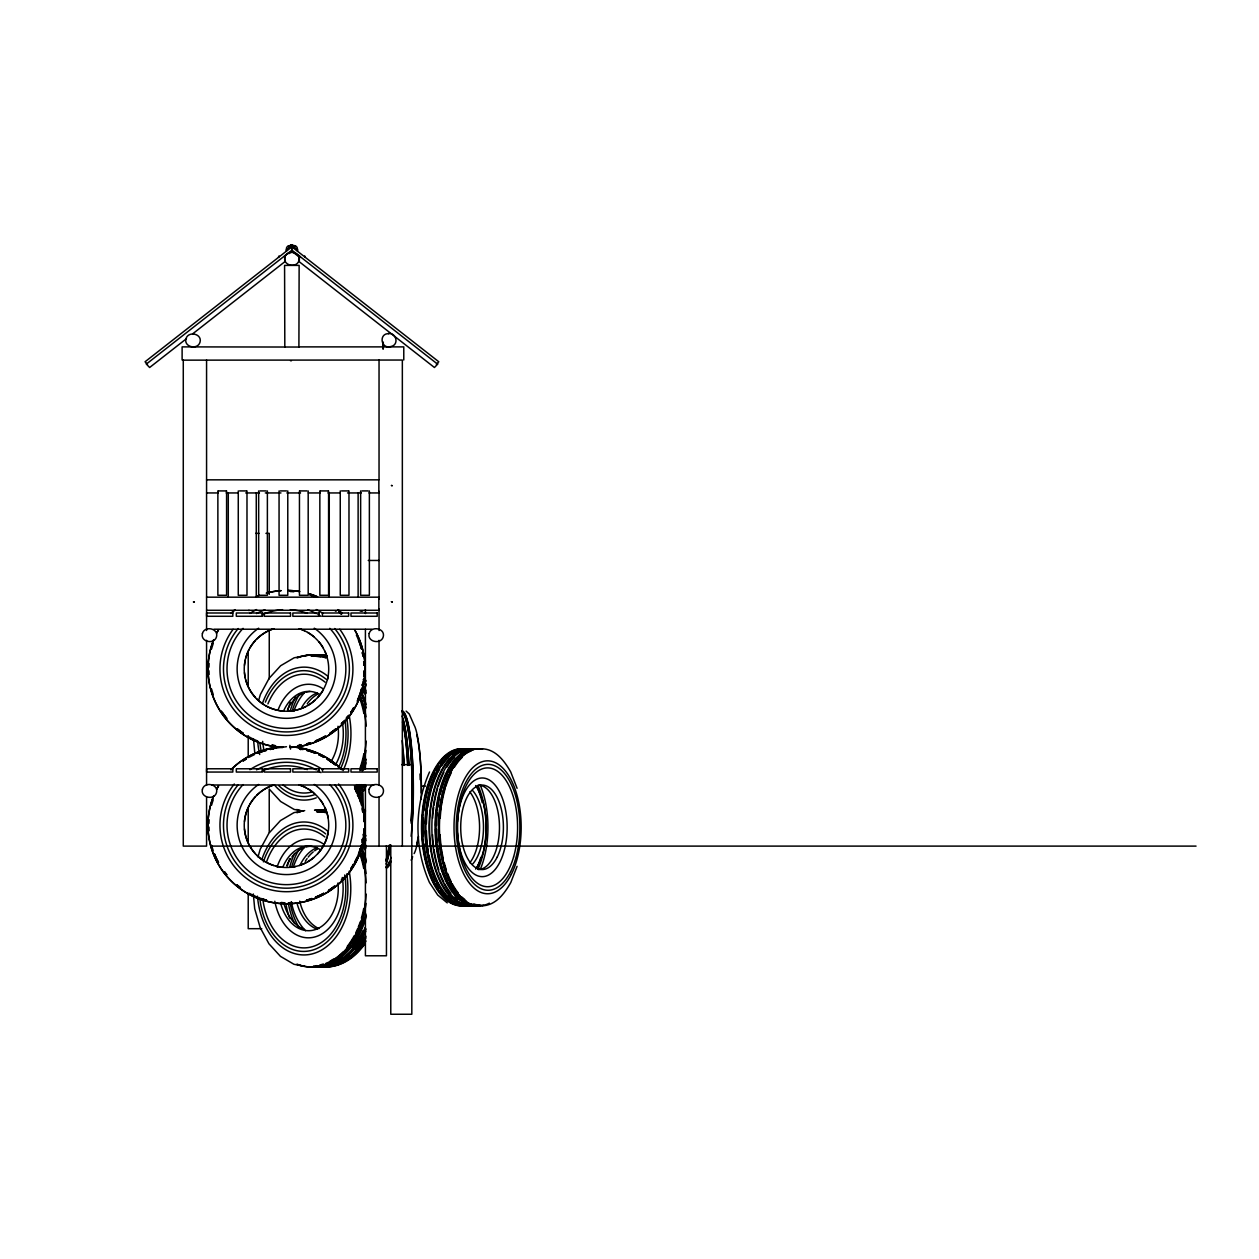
<?xml version="1.0" encoding="UTF-8"?>
<svg xmlns="http://www.w3.org/2000/svg" width="1259" height="1259" viewBox="0 0 1259 1259"><rect width="100%" height="100%" fill="white"/><g stroke="black" fill="none" stroke-linecap="round" stroke-linejoin="round"><path stroke-width="1.5" d="M299.422 255.546L299.296 261.762L434.434 367.502L437.912 363.898M258.724 700.161L260.377 694.496L269.127 678.302L280.663 665.728L294.15 657.796L308.455 655.121M258.001 856.891L260.188 849.337L268.954 833.143L280.474 820.569L293.976 812.637L304.694 810.639M517.087 866.334L510.745 882.638C504.591 893.339 495.983 905.3 482.354 905.803M411.126 860.212L412.669 856.749M279.057 256.033L278.491 257.135L278.947 256.474M429.555 771.987L429.461 772.129C414.132 806.689 414.132 847.936 429.461 882.496L437.739 895.07L447.26 902.892M436.354 364.292L438.793 361.774L291.915 246.874L145.053 361.774L147.476 364.292M146.862 363.662L291.931 250.179L436.967 363.662M288.846 253.688L291.931 251.281L291.915 246.874M186.489 338.655L149.632 367.502L146.17 363.898M192.643 333.855L284.786 261.762L284.66 255.546M296.038 246.386L295.157 246.827L295.55 246.119A10.135 10.135 0 0 0 293.929 245.489L293.158 246.229L293.158 245.253A12.212 12.212 0 0 0 290.656 245.253L290.656 246.229L289.885 245.489A10.135 10.135 0 0 0 288.264 246.119L288.657 246.827L287.776 246.386M266.137 749.388L286.47 746.713M388.968 333.651C378.329 333.116 380.91 349.656 390.857 346.54C399.465 344.95 396.349 332.203 388.118 333.556M290.829 244.797L291.695 244.75M290.829 244.875L291.71 244.828M290.829 245.222L291.71 245.269M299.138 347.043L182.114 346.886L182.114 360.011M299.815 346.886L403.777 346.886L403.777 360.011M284.817 347.122L284.581 265.397L299.138 265.397L298.902 347.122M183.279 360.153L402.345 360.043L402.345 846.111M290.546 360.751L291.411 360.751M206.57 479.836L378.849 479.836L378.849 492.946L369.06 492.946M218.452 490.916L226.006 490.916M239.54 490.916L246.402 490.916M259.936 490.916L266.105 490.916M280.332 490.916L286.501 490.916M300.035 490.916L306.897 490.916M320.431 490.916L328.001 490.916M341.535 490.916L348.397 490.916M361.931 490.916L368.1 490.916M206.57 492.946L218.326 492.946M226.148 492.946L237.904 492.946M245.725 492.946L259.433 492.946M265.303 492.946L280.962 492.946M286.847 492.946L300.539 492.946M308.376 492.946L320.116 492.946M327.954 492.946L339.694 492.946M347.531 492.946L361.239 492.946M255.671 533.36L259.086 533.36M265.932 533.36L269.253 533.36L269.253 594.327M368.242 560.46L378.99 560.46M206.57 597.175L378.849 597.175L378.849 610.285L206.57 610.285M248.511 610.442L249.376 610.442M335.398 611.119L336.279 611.04M360.168 611.119L361.05 611.04M361.774 611.04L362.655 611.119M213.888 629.217L371.877 629.217M401.652 764.622L411.819 764.622L411.819 1014.25L390.778 1014.25L390.778 845.214M211.953 784.986L373.829 784.986M421.844 786.104L425.684 786.104M365.535 810.953L364.402 810.875M210.835 846.111L1196.05 846.111M261.793 928.686L248.212 928.686L248.212 893.276M303.089 811.111L294.15 809.443L280.663 801.511L269.221 789.063L269.253 832.309M482.354 748.822C495.983 749.325 504.591 761.286 510.745 771.987L517.087 788.291M291.915 251.281L299.595 257.292M406.122 711.115L409.254 713.979L414.132 725.153A66.475 9.71 -90 0 1 421.23 798.993M304.725 256.033L305.308 257.135L304.851 256.474M253.5 739.143L254.869 753.873M253.327 893.984L254.696 908.715L260.188 927.584L268.954 943.794L280.474 956.368L293.976 964.284L308.282 966.959A78.53 55.302 -90 0 0 366.054 903.348M386.45 845.639L386.45 955.786L365.409 955.786L365.409 784.672M383.287 342.259L383.287 348.932M382.909 342.259L382.909 348.932M379.038 360.043L379.038 479.695M379.038 491.356L379.038 599.158M379.038 609.01L379.038 630.523M379.038 640.312L379.038 785.348M379.038 797.12L379.038 846.111M369.375 490.916L369.375 595.287L360.641 595.287L360.641 490.916M365.409 609.639L365.409 613.574M365.409 629.295L365.409 768.934M358.123 492.725L358.123 597.081M348.979 490.916L348.979 595.287L340.245 595.287L340.245 490.916M329.26 492.804L329.26 597.081M328.583 490.916L328.583 595.287L319.849 595.287L319.849 490.916M308.187 490.916L308.187 595.287L299.453 595.287L299.453 490.916M287.776 490.916L287.776 595.287L279.057 595.287L279.057 490.916M269.253 629.736L269.253 678.9M267.38 490.916L267.38 595.287L258.662 595.287L258.662 490.916M256.269 492.804L256.269 597.081M248.212 653.342L248.212 684.802M248.212 735.933L248.212 757.572M248.212 808.703L248.212 842.145M246.984 490.916L246.984 595.287L238.266 595.287L238.266 490.916M228.288 492.725L228.288 597.081M226.589 490.916L226.589 595.287L217.87 595.287L217.87 490.916M206.57 360.011L206.57 630.507M206.57 640.296L206.57 785.348M206.57 797.104L206.57 846.111L183.279 846.111L183.279 360.011M287.776 246.402A2.644 2.644 0 0 0 286.564 247.677A1.841 1.841 0 0 1 286.407 248.778A2.77 2.77 0 0 0 286.186 250.761L287.083 250.305A3.1 3.1 0 0 1 287.115 249.487L290.53 246.937A13.959 13.959 0 0 1 293.268 246.937L296.699 249.487A3.1 3.1 0 0 1 296.715 250.384L297.628 250.746A2.77 2.77 0 0 0 297.407 248.794A1.841 1.841 0 0 1 297.218 247.677A2.644 2.644 0 0 0 296.038 246.402M363.977 828.91A77.554 77.554 0 0 1 363.725 832.592A77.554 77.554 0 0 0 364.056 828.91M362.985 838.116A77.554 77.554 0 0 1 362.293 841.752A77.554 77.554 0 0 0 363.064 838.116M361.427 845.308A77.554 77.554 0 0 1 358.516 854.058M357.052 857.473A77.554 77.554 0 0 1 354.566 862.415M341.346 880.072A77.554 77.554 0 0 0 343.88 877.429A77.554 77.554 0 0 1 341.425 880.072M334.453 886.194A77.554 77.554 0 0 1 328.426 890.491M323.689 893.308A77.554 77.554 0 0 1 315.332 897.242A77.554 77.554 0 0 0 323.768 893.308M311.854 898.533A77.554 77.554 0 0 1 306.582 900.154M292.025 902.593A77.554 77.554 0 0 1 288.342 902.766A77.554 77.554 0 0 0 292.088 902.593M284.676 902.766A77.554 77.554 0 0 1 280.993 902.593M266.436 900.154A77.554 77.554 0 0 1 261.164 898.533A77.554 77.554 0 0 0 266.515 900.154M257.686 897.242A77.554 77.554 0 0 1 249.329 893.308M240.044 887.327A77.554 77.554 0 0 1 237.117 885.03M226.714 874.627A77.554 77.554 0 0 1 224.417 871.716A77.554 77.554 0 0 0 226.793 874.627M218.452 862.415A77.554 77.554 0 0 1 214.502 854.058M213.212 850.58A77.554 77.554 0 0 1 211.591 845.308M209.151 830.751A77.554 77.554 0 0 1 208.978 827.069M208.978 823.417A77.554 77.554 0 0 1 209.151 819.735M211.591 805.162A77.554 77.554 0 0 1 213.212 799.89M246.166 759.004A77.554 77.554 0 0 0 243.066 761.003A77.554 77.554 0 0 1 246.229 759.004M249.329 757.178A77.554 77.554 0 0 1 254.287 754.692M266.436 750.333A77.554 77.554 0 0 0 257.686 753.244A77.554 77.554 0 0 1 266.515 750.333M303.026 749.467A77.554 77.554 0 0 0 299.39 748.759A77.554 77.554 0 0 1 303.089 749.467M306.582 750.333A77.554 77.554 0 0 1 315.332 753.244A77.554 77.554 0 0 0 306.661 750.333M318.747 754.692A77.554 77.554 0 0 1 323.689 757.178M334.453 764.276A77.554 77.554 0 0 0 326.868 759.004A77.554 77.554 0 0 1 334.532 764.276M354.566 788.055A77.554 77.554 0 0 1 357.052 793.013M358.516 796.412A77.554 77.554 0 0 1 361.427 805.162M362.293 808.734A77.554 77.554 0 0 1 362.985 812.37M363.977 821.576A77.554 77.554 0 0 0 363.725 817.878A77.554 77.554 0 0 1 364.056 821.576M354.503 785.978A78.53 78.53 0 0 1 292.104 903.569A78.53 78.53 0 0 1 213.589 796.05A78.53 78.53 0 0 0 292.198 903.569A78.53 78.53 0 0 0 354.597 785.978M230.964 769.705A78.53 78.53 0 0 1 282.787 746.792M290.215 746.792A78.53 78.53 0 0 1 342.023 769.705A78.53 78.53 0 0 0 290.31 746.792M329.795 784.609A59.425 59.425 0 0 1 327.985 867.703A59.425 59.425 0 0 1 244.875 867.703A59.425 59.425 0 0 1 243.066 784.609M261.903 771.122A59.425 59.425 0 0 1 307.353 769.627M338.577 784.011A66.475 66.475 0 0 1 331.573 874.029A66.475 66.475 0 0 1 241.287 874.029A66.475 66.475 0 0 1 234.284 784.011M249.912 769.69A66.475 66.475 0 0 1 322.949 769.69M334.642 784.766A62.95 62.95 0 0 1 329.622 871.023A62.95 62.95 0 0 1 243.223 871.023A62.95 62.95 0 0 1 238.219 784.766M256.537 769.847A62.95 62.95 0 0 1 316.308 769.847M317.897 770.728A62.95 62.95 0 0 1 320.998 772.633M314.262 784.451A49.353 49.353 0 0 1 323.469 857.883A49.353 49.353 0 0 1 249.471 857.883A49.353 49.353 0 0 1 258.677 784.451M231.058 769.705A78.53 78.53 0 0 1 282.866 746.792M361.49 845.308A77.554 77.554 0 0 1 354.645 862.415M334.532 886.194A77.554 77.554 0 0 1 328.489 890.491M311.933 898.533A77.554 77.554 0 0 1 306.661 900.154M284.754 902.766A77.554 77.554 0 0 1 281.072 902.593M240.107 887.327A77.554 77.554 0 0 1 237.196 885.03M218.515 862.415A77.554 77.554 0 0 1 214.581 854.058M318.81 754.692A77.554 77.554 0 0 1 323.768 757.178M354.645 788.055A77.554 77.554 0 0 1 360.467 801.653M328.206 832.592A42.239 42.239 0 0 1 327.403 836.181M326.899 837.927A42.239 42.239 0 0 1 324.885 843.105M323.185 846.363A42.239 42.239 0 0 1 317.74 853.791M313.759 857.599A42.239 42.239 0 0 1 307.731 861.817M306.126 862.698A42.239 42.239 0 0 1 299.296 865.531M295.755 866.475A42.239 42.239 0 0 1 292.119 867.121M281.087 867.121A42.239 42.239 0 0 1 275.674 866.05M273.911 865.531A42.239 42.239 0 0 1 256.726 855.113M255.467 853.791A42.239 42.239 0 0 1 250.022 846.363M249.14 844.758A42.239 42.239 0 0 1 244.514 828.91M244.514 821.56A42.239 42.239 0 0 1 249.14 805.729M250.022 804.123A42.239 42.239 0 0 1 255.467 796.695M256.726 795.373A42.239 42.239 0 0 1 273.911 784.939A42.239 42.239 0 0 0 252.209 849.967A42.239 42.239 0 0 0 320.715 849.967A42.239 42.239 0 0 0 299.154 784.939A42.239 42.239 0 0 1 306.126 787.772M307.731 788.653A42.239 42.239 0 0 1 313.759 792.887M320.116 799.528A42.239 42.239 0 0 1 323.185 804.123M324.885 807.381A42.239 42.239 0 0 1 326.899 812.543M327.403 814.305A42.239 42.239 0 0 1 328.206 817.894M317.111 811.284A77.554 54.609 -90 0 1 320.667 811.945M359.759 851.446A77.554 54.609 -90 0 1 364.512 868.395M364.512 908.542A77.554 54.609 -90 0 1 346.87 947.87M343.077 952.009A77.554 54.609 -90 0 1 325.892 963.371M317.111 965.653A77.554 54.609 -90 0 1 313.538 965.983M359.602 853.24A77.554 54.609 -90 0 1 363.694 868.395M363.694 908.542A77.554 54.609 -90 0 1 361.396 918.141M360.231 921.871A77.554 54.609 -90 0 1 358.233 927.238M357.509 928.969A77.554 54.609 -90 0 1 355.967 932.384M354.267 935.673A77.554 54.609 -90 0 1 347.264 946.39M333.493 959.106A77.554 54.609 -90 0 1 330.173 961.058M323.358 963.985A77.554 54.609 -90 0 1 319.849 964.976M314.545 810.104A78.53 55.302 -90 0 1 325.263 812.606M359.476 850.816A78.53 55.302 -90 0 1 366.101 882.889M366.101 894.047A78.53 55.302 -90 0 1 296.636 964.315M296.636 812.606A78.53 55.302 -90 0 1 301.924 810.985M315.364 810.104A78.53 55.302 -90 0 1 326.081 812.606M359.649 849.196A78.53 55.302 -90 0 1 366.054 873.589M304.552 966.33A78.53 55.302 -90 0 1 297.454 964.315M297.454 812.606A78.53 55.302 -90 0 1 300.964 811.441M318.968 809.978A78.53 55.302 -90 0 1 326.191 810.985M361.915 842.318A78.53 55.302 -90 0 1 365.063 849.196M365.063 927.726A78.53 55.302 -90 0 1 313.57 966.833M316.339 809.978A78.53 55.302 -90 0 1 325.357 811.441M360.94 845.718A78.53 55.302 -90 0 1 366.369 861.03M366.369 915.891A78.53 55.302 -90 0 1 310.942 966.833M315.521 809.978A78.53 55.302 -90 0 1 326.301 811.992M361.616 849.196A78.53 55.302 -90 0 1 365.991 862.793M365.991 914.128A78.53 55.302 -90 0 1 310.123 966.833M362.387 853.24A77.554 54.609 -90 0 1 364.181 858.78M364.181 918.141A77.554 54.609 -90 0 1 361.018 927.238M360.294 928.969A77.554 54.609 -90 0 1 352.347 943.306M337.9 958.02A77.554 54.609 -90 0 1 334.626 960.113M362.529 851.446A77.554 54.609 -90 0 1 365 858.78M365 918.141A77.554 54.609 -90 0 1 353.165 943.306M348.428 949.302A77.554 54.609 -90 0 1 328.678 963.371M319.896 965.653A77.554 54.609 -90 0 1 316.324 965.983M266.452 862.163A59.425 41.846 -90 0 1 324.885 836.999M344.714 874.958A59.425 41.846 -90 0 1 312.814 946.548A59.425 41.846 -90 0 1 262.926 900.075M263.414 861.848A62.95 44.333 -90 0 1 325.735 833.946M346.697 873.935A62.95 44.333 -90 0 1 311.917 950.293A62.95 44.333 -90 0 1 259.716 897.588M262.14 858.607A66.475 46.803 -90 0 1 327.371 830.893M349.184 871.259A66.475 46.803 -90 0 1 312.767 953.755A66.475 46.803 -90 0 1 257.465 896.172M277.074 867.042A49.353 34.748 -90 0 1 324.161 844.506M342.259 877.476A49.353 34.748 -90 0 1 316.749 936.366A49.353 34.748 -90 0 1 274.808 901.239M282.756 867.341A42.239 29.744 -90 0 1 320.62 849.872M338.01 882.952A42.239 29.744 -90 0 1 315.584 929.504A42.239 29.744 -90 0 1 280.568 902.908M304.033 929.268A42.239 29.744 -90 0 1 283.779 902.908M286.643 865.783A42.239 29.744 -90 0 1 290.703 858.591M291.82 857.08A42.239 29.744 -90 0 1 296.856 851.887M298.226 850.832A42.239 29.744 -90 0 1 304.033 847.653M305.921 847.039A42.239 29.744 -90 0 1 309.793 846.316M363.174 835.897A78.53 55.302 -90 0 1 365.96 840.666M365.96 936.271A78.53 55.302 -90 0 1 318.48 966.833M364.512 937.278A77.554 54.609 -90 0 1 355.967 949.302M347.846 956.856A77.554 54.609 -90 0 1 336.216 963.371M334.501 963.985A77.554 54.609 -90 0 1 330.991 964.976M305.575 930.731A51.588 36.322 -90 0 1 291.317 901.822M293.677 866.066A51.588 36.322 -90 0 1 304.285 847.527M362.183 844.553A77.554 54.609 -90 0 1 364.465 849.683M362.985 930.684A77.554 54.609 -90 0 1 352.284 947.87M339.71 959.106A77.554 54.609 -90 0 1 336.405 961.058M329.59 963.985A77.554 54.609 -90 0 1 326.081 964.976M361.9 839.643A77.554 54.609 -90 0 1 366.039 847.952M366.039 928.969A77.554 54.609 -90 0 1 321.234 965.983M321.265 809.978A78.53 55.302 -90 0 1 324.869 810.308M362.435 839.029A78.53 55.302 -90 0 1 365.85 845.718M365.85 931.219A78.53 55.302 -90 0 1 315.867 966.833M363.001 834.402A78.53 55.302 -90 0 1 365.865 839.029M365.865 937.892A78.53 55.302 -90 0 1 319.298 966.833M363.977 832.939A78.53 55.302 -90 0 1 365.944 835.897M365.944 941.024A78.53 55.302 -90 0 1 321.265 966.833M299.374 927.993A59.928 42.192 -90 0 1 290.325 903.978M291.584 867.372A59.928 42.192 -90 0 1 299.374 848.944M294.559 923.429A62.95 44.333 -90 0 1 288.61 904.765M289.759 866.947A62.95 44.333 -90 0 1 294.559 853.508M289.586 918.094A65.972 46.457 -90 0 1 286.218 905.536M287.43 865.909A65.972 46.457 -90 0 1 289.586 858.843M365.346 937.278A77.554 54.609 -90 0 1 355.51 950.671M350.207 955.628A77.554 54.609 -90 0 1 337.034 963.371M335.319 963.985A77.554 54.609 -90 0 1 331.809 964.976M328.253 965.653A77.554 54.609 -90 0 1 324.68 965.983M318.936 928.638A42.239 29.744 -90 0 1 299.736 901.161M305.339 861.298A42.239 29.744 -90 0 1 307.086 858.591M308.203 857.08A42.239 29.744 -90 0 1 313.239 851.887M314.608 850.832A42.239 29.744 -90 0 1 317.457 849.022M317.205 929.268A42.239 29.744 90 0 1 296.935 902.908M300.523 864.241A42.239 29.744 90 0 1 317.205 847.653M337.286 963.985A77.554 54.609 -90 0 1 333.777 964.976M364.307 943.306A77.554 54.609 -90 0 1 362.01 946.39M358.296 950.671A77.554 54.609 -90 0 1 346.587 960.113M343.235 961.907A77.554 54.609 -90 0 1 339.82 963.371M331.038 965.653A77.554 54.609 -90 0 1 327.466 965.983M364.795 943.998A78.53 55.302 -90 0 1 322.084 966.833M362.97 681.859A77.554 77.554 0 0 1 362.277 685.478M361.412 689.051A77.554 77.554 0 0 1 357.792 699.516M350.742 712.437A77.554 77.554 0 0 0 353.653 707.747A77.554 77.554 0 0 1 350.852 712.437M348.586 715.442A77.554 77.554 0 0 1 346.288 718.37M343.864 721.155A77.554 77.554 0 0 1 341.331 723.815M335.885 728.772A77.554 77.554 0 0 1 329.952 733.21M325.278 736.137A77.554 77.554 0 0 1 315.317 740.984A77.554 77.554 0 0 0 325.389 736.137M310.092 742.857A77.554 77.554 0 0 1 306.567 743.896M301.2 745.123A77.554 77.554 0 0 1 297.533 745.737A77.554 77.554 0 0 0 301.31 745.123M275.453 745.737A77.554 77.554 0 0 1 271.802 745.123A77.554 77.554 0 0 0 275.564 745.737M257.67 740.984A77.554 77.554 0 0 1 247.724 736.137M243.05 733.21A77.554 77.554 0 0 1 237.101 728.772M226.699 718.37A77.554 77.554 0 0 1 221.238 710.894M213.196 694.323A77.554 77.554 0 0 1 211.575 689.051M209.136 674.494A77.554 77.554 0 0 1 208.963 670.811M208.963 667.144A77.554 77.554 0 0 1 209.136 663.462M211.575 648.904A77.554 77.554 0 0 1 213.196 643.632M290.168 591.51A77.554 77.554 0 0 1 293.851 591.777M310.092 595.098A77.554 77.554 0 0 1 315.317 596.971A77.554 77.554 0 0 0 310.202 595.098M341.331 614.14A77.554 77.554 0 0 0 338.687 611.606A77.554 77.554 0 0 1 341.457 614.14M358.5 640.154A77.554 77.554 0 0 1 361.412 648.904M362.97 656.096A77.554 77.554 0 0 0 362.277 652.461A77.554 77.554 0 0 1 363.096 656.096M363.961 665.303A77.554 77.554 0 0 0 363.694 661.62A77.554 77.554 0 0 1 364.087 665.303M354.566 629.705A78.53 78.53 0 0 1 290.278 747.421A78.53 78.53 0 0 0 354.582 629.705M231.027 613.448A78.53 78.53 0 0 1 235.118 609.639A78.53 78.53 0 0 0 231.058 613.448M329.795 628.351A59.425 59.425 0 0 1 327.985 711.445A59.425 59.425 0 0 1 244.875 711.445A59.425 59.425 0 0 1 243.066 628.351M261.903 614.864A59.425 59.425 0 0 1 282.567 609.686M290.294 609.686A59.425 59.425 0 0 1 307.353 613.369M339.757 629.28A66.475 66.475 0 0 1 331.101 718.212A66.475 66.475 0 0 1 241.759 718.212A66.475 66.475 0 0 1 233.104 629.28M249.912 613.432A66.475 66.475 0 0 1 256.584 609.576M316.277 609.576A66.475 66.475 0 0 1 322.949 613.432M334.642 628.509A62.95 62.95 0 0 1 329.622 714.766A62.95 62.95 0 0 1 243.223 714.766A62.95 62.95 0 0 1 238.219 628.509M256.537 613.574A62.95 62.95 0 0 1 264.909 609.828M307.936 609.828A62.95 62.95 0 0 1 316.308 613.574M317.897 614.455A62.95 62.95 0 0 1 320.998 616.375M314.262 628.194A49.353 49.353 0 0 1 323.469 701.625A49.353 49.353 0 0 1 249.471 701.625A49.353 49.353 0 0 1 258.677 628.194M361.522 689.051A77.554 77.554 0 0 1 357.147 701.216M348.696 715.442A77.554 77.554 0 0 1 346.398 718.37M343.99 721.155A77.554 77.554 0 0 1 341.457 723.815M335.996 728.772A77.554 77.554 0 0 1 330.063 733.21M310.202 742.857A77.554 77.554 0 0 1 306.677 743.896M243.16 733.21A77.554 77.554 0 0 1 237.227 728.772M226.809 718.37A77.554 77.554 0 0 1 222.371 712.437M356.36 635.071A77.554 77.554 0 0 1 361.522 648.904M328.206 676.319A42.239 42.239 0 0 1 327.403 679.907M323.185 690.105A42.239 42.239 0 0 1 317.74 697.517M315.159 700.114A42.239 42.239 0 0 1 307.731 705.559M306.126 706.441A42.239 42.239 0 0 1 297.533 709.777M295.755 710.218A42.239 42.239 0 0 1 290.278 711.067M282.929 711.067A42.239 42.239 0 0 1 277.452 710.218M275.674 709.777A42.239 42.239 0 0 1 265.476 705.559M263.918 704.615A42.239 42.239 0 0 1 256.726 698.855M255.467 697.517A42.239 42.239 0 0 1 245.804 679.907M245.363 678.129A42.239 42.239 0 0 1 244.514 672.652M244.514 665.303A42.239 42.239 0 0 1 245.363 659.826M245.804 658.048A42.239 42.239 0 0 1 249.14 649.455M250.022 647.85A42.239 42.239 0 0 1 255.467 640.422M256.726 639.1A42.239 42.239 0 0 1 273.911 628.682A42.239 42.239 0 0 0 252.209 693.709A42.239 42.239 0 0 0 320.715 693.709A42.239 42.239 0 0 0 299.154 628.682A42.239 42.239 0 0 1 304.473 630.696M307.731 632.396A42.239 42.239 0 0 1 313.759 636.613M318.952 641.807A42.239 42.239 0 0 1 323.185 647.85M324.885 651.108A42.239 42.239 0 0 1 326.899 656.285M296.809 657.765A78.53 55.302 -90 0 1 325.436 657.765M359.649 695.975A78.53 55.302 -90 0 1 366.18 726.175M366.18 741.079A78.53 55.302 -90 0 1 360.263 769.627M325.436 809.474A78.53 55.302 -90 0 1 316.528 811.772M302.113 811.095A78.53 55.302 -90 0 1 296.809 809.474M304.725 655.766A78.53 55.302 -90 0 1 326.254 657.765M359.838 694.354A78.53 55.302 -90 0 1 365.976 716.906M365.976 750.333A78.53 55.302 -90 0 1 361.081 769.627M326.254 809.474A78.53 55.302 -90 0 1 317.347 811.772M297.628 657.765A78.53 55.302 -90 0 1 301.137 656.6M362.088 687.477A78.53 55.302 -90 0 1 365.236 694.354M359.382 784.64A78.53 55.302 -90 0 1 356.454 789.157M326.364 811.095A78.53 55.302 -90 0 1 320.951 811.992M317.347 655.089A78.53 55.302 -90 0 1 326.364 656.144M314.734 655.089A78.53 55.302 -90 0 1 327.293 657.151M361.113 690.876A78.53 55.302 -90 0 1 366.07 704.442M366.07 762.797A78.53 55.302 -90 0 1 363.867 769.627M356.769 784.64A78.53 55.302 -90 0 1 354.833 787.693M325.53 810.639A78.53 55.302 -90 0 1 318.322 811.992M313.916 655.089A78.53 55.302 -90 0 1 326.474 657.151M361.805 694.354A78.53 55.302 -90 0 1 366.164 707.951M366.164 759.287A78.53 55.302 -90 0 1 363.048 769.627M324.712 810.639A78.53 55.302 -90 0 1 319.314 811.772M362.025 694.842A77.554 54.609 -90 0 1 365.189 703.938M365.189 763.3A77.554 54.609 -90 0 1 362.718 770.65M267.915 703.907A59.425 41.846 -90 0 1 325.058 682.158M344.887 720.117A59.425 41.846 -90 0 1 338.152 768.226M311.414 792.131A59.425 41.846 -90 0 1 283.228 785.081M263.729 748.995A59.425 41.846 -90 0 1 262.659 741.378M359.775 698.399A77.554 54.609 -90 0 1 363.882 713.554M363.882 753.7A77.554 54.609 -90 0 1 359.775 768.856M311.13 656.065A77.554 54.609 -90 0 1 314.687 656.222M265.366 702.144A62.95 44.333 -90 0 1 325.924 679.105M346.571 717.331A62.95 44.333 -90 0 1 340.622 768.572M315.222 794.429A62.95 44.333 -90 0 1 278.79 785.647M260.943 749.908A62.95 44.333 -90 0 1 259.905 742.747M262.313 703.765A66.475 46.803 -90 0 1 327.545 676.052M349.357 716.418A66.475 46.803 -90 0 1 343.077 770.539M316.261 797.828A66.475 46.803 -90 0 1 274.446 785.002M259.7 754.519A66.475 46.803 -90 0 1 257.654 741.331M278.459 708.943A49.353 34.748 -90 0 1 322.697 688.547M342.432 722.635A49.353 34.748 -90 0 1 335.177 765.346M283.605 710.926A42.239 29.744 -90 0 1 319.345 694.181M337.994 726.27A42.239 29.744 -90 0 1 330.629 762.167M287.54 709.399A42.239 29.744 -90 0 1 304.222 692.812M306.11 692.198A42.239 29.744 -90 0 1 309.982 691.459M359.932 696.605A77.554 54.609 -90 0 1 364.701 713.554M364.701 753.7A77.554 54.609 -90 0 1 359.932 770.65M311.949 656.065A77.554 54.609 -90 0 1 320.856 657.104M363.347 681.056A78.53 55.302 -90 0 1 366.133 685.809M364.307 784.64A78.53 55.302 -90 0 1 357.824 793.768M322.257 655.089A78.53 55.302 -90 0 1 325.861 655.262M362.844 785.537A77.554 54.609 -90 0 1 358.579 791.549M322.257 656.065A77.554 54.609 -90 0 1 325.813 656.222M293.851 711.225A51.588 36.322 -90 0 1 304.458 692.686M362.356 689.712A77.554 54.609 -90 0 1 363.914 693.111M357.918 785.537A77.554 54.609 -90 0 1 355.967 788.464M317.347 656.065A77.554 54.609 -90 0 1 320.903 656.222M362.073 684.802A77.554 54.609 -90 0 1 366.212 693.111M360.216 785.537A77.554 54.609 -90 0 1 355.967 791.549M362.608 684.188A78.53 55.302 -90 0 1 366.023 690.876M361.679 784.64A78.53 55.302 -90 0 1 356.423 792.273M319.644 655.089A78.53 55.302 -90 0 1 326.868 655.766M363.19 679.545A78.53 55.302 -90 0 1 366.054 684.188M365.126 784.64A78.53 55.302 -90 0 1 357.383 795.216M364.15 678.097A78.53 55.302 -90 0 1 366.133 681.056M366.133 786.183A78.53 55.302 -90 0 1 358.06 796.617M290.514 749.136A59.928 42.192 -90 0 1 289.885 745.328M292.277 710.69A59.928 42.192 -90 0 1 299.548 694.102M290.404 710.391A62.95 44.333 -90 0 1 295.566 696.967M287.603 711.067A65.972 46.457 -90 0 1 290.373 702.302M300.807 749.782A42.239 29.744 -90 0 1 299.563 744.557M307.259 703.75A42.239 29.744 -90 0 1 317.646 694.181M301.483 707.904A42.239 29.744 90 0 1 317.378 692.812M364.37 763.3A77.554 54.609 -90 0 1 361.9 770.65M313.916 656.065A77.554 54.609 -90 0 1 317.473 656.222M363.662 785.537A77.554 54.609 -90 0 1 358.201 793.028M364.968 789.157A78.53 55.302 -90 0 1 358.878 796.617M402.612 721.344A78.53 11.473 -90 0 1 407.79 765.11M402.55 722.194A77.554 11.331 -90 0 1 404.58 732.518M404.894 734.516A77.554 11.331 -90 0 1 407.648 765.409M390.62 844.883A78.53 11.473 -90 0 1 386.041 864.052M390.211 846.19A77.554 11.331 -90 0 1 386.56 861.77M402.219 740.654A78.53 11.473 -90 0 1 404.139 765.11M402.628 718.511A77.554 11.331 -90 0 1 408.797 765.409M402.125 716.041A78.53 11.473 -90 0 1 408.939 765.11M403.73 713.507A78.53 11.473 90 0 1 411.111 823.181M403.683 714.451A77.554 11.331 -90 0 1 411.111 820.915M401.889 711.807A77.554 11.331 90 0 1 412.244 820.915M401.889 710.831A78.53 11.473 -90 0 1 412.149 754.11A78.53 11.473 -90 0 1 411.095 836.244M418.492 836.369A66.475 9.71 -90 0 1 414.132 853.571M416.76 734.847A62.95 9.206 -90 0 1 421.356 792.997M418.082 837.565A62.95 9.206 -90 0 1 416.76 843.876M403.321 754.125A77.554 11.331 -90 0 1 403.997 765.409M420.002 773.986A59.425 8.687 -90 0 1 420.191 779.667M389.472 844.883A78.53 11.473 -90 0 1 386.025 861.093M389.062 846.19A77.554 11.331 -90 0 1 385.962 860.212M364.119 819.074A59.425 8.687 -90 0 1 362.97 793.233M391.045 861.093A78.53 11.473 -90 0 1 386.371 867.892M390.432 861.77A77.554 11.331 -90 0 1 386.371 866.916M362.482 811.52A62.95 9.206 -90 0 1 361.931 794.838M362.183 804.706A66.475 9.71 -90 0 1 361.947 795.137M390.982 857.363A78.53 11.473 -90 0 1 386.23 867.593M389.299 861.77A77.554 11.331 -90 0 1 386.23 866.617M461.187 904.875A77.554 39.171 -90 0 1 456.073 904.198M451.052 902.231A77.554 39.171 -90 0 1 448.251 900.515M445.513 898.391A77.554 39.171 -90 0 1 422.552 814.431M422.914 810.812A77.554 39.171 -90 0 1 451.052 752.394M456.073 750.427A77.554 39.171 -90 0 1 459.488 749.829M466.365 905.174A78.53 39.674 -90 0 1 421.529 829.036A78.53 39.674 -90 0 1 464.634 749.074M467.357 905.174A78.53 39.674 -90 0 1 422.52 829.036A78.53 39.674 -90 0 1 465.625 749.074M473.935 905.174A78.53 39.674 -90 0 1 429.099 829.036A78.53 39.674 -90 0 1 472.204 749.074M470.74 905.174A78.53 39.674 -90 0 1 425.904 829.036A78.53 39.674 -90 0 1 469.009 749.074M469.749 905.174A78.53 39.674 -90 0 1 424.913 829.036A78.53 39.674 -90 0 1 468.018 749.074M464.571 904.875A77.554 39.171 -90 0 1 459.456 904.198M454.436 902.231A77.554 39.171 -90 0 1 425.432 830.987M425.432 823.638A77.554 39.171 -90 0 1 462.871 749.829M465.562 904.875A77.554 39.171 -90 0 1 460.448 904.198M451.257 899.508A77.554 39.171 -90 0 1 447.244 895.873M445.985 894.472A77.554 39.171 -90 0 1 437.864 882.15M437.078 880.545A77.554 39.171 -90 0 1 431.632 866.098M431.145 864.335A77.554 39.171 -90 0 1 428.989 855.097M428.312 851.257A77.554 39.171 -90 0 1 427.73 847.386M427.289 843.813A77.554 39.171 -90 0 1 426.439 830.987M426.439 823.638A77.554 39.171 -90 0 1 427.289 810.812M427.73 807.239A77.554 39.171 -90 0 1 431.145 790.29M431.632 788.527A77.554 39.171 -90 0 1 437.078 774.08M437.864 772.475A77.554 39.171 -90 0 1 439.721 769.013M441.72 765.787A77.554 39.171 -90 0 1 448.566 757.446M452.642 754.11A77.554 39.171 -90 0 1 462.163 750.049M472.817 790.731A42.239 21.34 -90 0 1 472.817 863.894M446.504 898.391A77.554 39.171 -90 0 1 440.43 891.813M438.337 888.838A77.554 39.171 -90 0 1 435.394 883.897M434.481 882.15A77.554 39.171 -90 0 1 423.905 843.813M423.276 836.511A77.554 39.171 -90 0 1 423.276 818.114M423.905 810.812A77.554 39.171 -90 0 1 434.481 772.475M435.394 770.713A77.554 39.171 -90 0 1 438.337 765.787M440.43 762.812A77.554 39.171 -90 0 1 442.586 760.153M446.504 756.234A77.554 39.171 -90 0 1 450.643 753.197M479.899 905.174A78.53 39.674 -90 0 1 435.063 829.036A78.53 39.674 -90 0 1 478.168 749.074M474.722 904.875A77.554 39.171 -90 0 1 469.607 904.198M464.587 902.231A77.554 39.171 -90 0 1 436.889 847.386M436.653 845.607A77.554 39.171 -90 0 1 435.567 829.146M435.567 825.479A77.554 39.171 -90 0 1 436.653 809.018M436.889 807.239A77.554 39.171 -90 0 1 473.022 749.829M468.757 904.875A77.554 39.171 -90 0 1 429.571 827.305A77.554 39.171 -90 0 1 468.757 749.75M471.543 904.875A77.554 39.171 -90 0 1 466.428 904.198M457.237 899.508A77.554 39.171 -90 0 1 454.53 897.179M450.864 893.182A77.554 39.171 -90 0 1 444.757 883.897M443.845 882.15A77.554 39.171 -90 0 1 440.115 873.62M438.809 869.906A77.554 39.171 -90 0 1 433.977 849.321M433.694 847.386A77.554 39.171 -90 0 1 432.545 834.67M432.64 818.114A77.554 39.171 -90 0 1 433.694 807.239M433.977 805.304A77.554 39.171 -90 0 1 437.613 788.527M438.195 786.607A77.554 39.171 -90 0 1 443.845 772.475M446.677 767.376A77.554 39.171 -90 0 1 454.53 757.446M461.392 752.394A77.554 39.171 -90 0 1 468.128 750.049M476.72 905.174A78.53 39.674 -90 0 1 431.884 829.036A78.53 39.674 -90 0 1 474.989 749.074M475.713 904.875A77.554 39.171 -90 0 1 470.598 904.198M461.408 899.508A77.554 39.171 -90 0 1 448.015 882.15M447.228 880.545A77.554 39.171 -90 0 1 441.799 866.098M441.295 864.335A77.554 39.171 -90 0 1 437.88 847.386M437.251 842.003A77.554 39.171 -90 0 1 436.558 829.146M436.558 825.479A77.554 39.171 -90 0 1 437.251 812.622M437.88 807.239A77.554 39.171 -90 0 1 439.533 797.639M440.367 793.91A77.554 39.171 -90 0 1 441.295 790.29M441.799 788.527A77.554 39.171 -90 0 1 447.228 774.08M448.015 772.475A77.554 39.171 -90 0 1 458.717 757.446M462.793 754.11A77.554 39.171 -90 0 1 465.578 752.394M480.891 905.174A78.53 39.674 -90 0 1 436.055 829.036A78.53 39.674 -90 0 1 479.16 749.074M483.283 905.174A78.53 39.674 -90 0 1 438.447 829.036A78.53 39.674 -90 0 1 481.552 749.074M478.105 904.875A77.554 39.171 -90 0 1 472.991 904.198M466.57 901.428A77.554 39.171 -90 0 1 439.029 821.797M439.202 818.114A77.554 39.171 -90 0 1 471.291 750.931M479.097 904.875A77.554 39.171 -90 0 1 473.998 904.198M464.791 899.508A77.554 39.171 -90 0 1 462.1 897.179M458.418 893.182A77.554 39.171 -90 0 1 452.311 883.897M451.399 882.15A77.554 39.171 -90 0 1 447.685 873.62M446.363 869.906A77.554 39.171 -90 0 1 444.207 862.541M443.325 858.874A77.554 39.171 -90 0 1 441.547 849.321M441.264 847.386A77.554 39.171 -90 0 1 440.099 834.67M440.209 818.114A77.554 39.171 -90 0 1 441.264 807.239M441.547 805.304A77.554 39.171 -90 0 1 445.182 788.527M445.749 786.607A77.554 39.171 -90 0 1 451.399 772.475M454.247 767.376A77.554 39.171 -90 0 1 462.1 757.446M489.373 903.159A78.53 39.674 -90 0 1 439.596 834.166A78.53 39.674 -90 0 1 482.559 749.074M469.843 791.88A42.239 21.34 -90 0 1 469.843 862.745M457.458 821.797A49.353 24.928 -90 0 1 495.479 785.522A49.353 24.928 -90 0 1 495.479 869.103A49.353 24.928 -90 0 1 457.458 832.829M478.137 785.065A42.239 21.34 -90 0 1 499.477 827.305A42.239 21.34 -90 0 1 478.137 869.56M480.387 785.443A65.972 33.316 -90 0 1 480.387 869.166M475.634 785.569A51.588 26.061 -90 0 1 475.634 869.056M478.121 785.789A62.95 31.79 -90 0 1 478.121 868.836M476.799 786.545A59.928 30.263 -90 0 1 482.197 802.565M480.844 857.269A59.928 30.263 -90 0 1 476.799 868.081M185.97 338.75C183.657 347.201 197.805 350.222 200.039 342.133C202.353 333.682 188.189 330.661 185.97 338.75M193.493 601.928L194.374 602.132L193.493 601.928M202.431 633.45C200.118 641.901 214.266 644.923 216.501 636.834C218.814 628.383 204.666 625.361 202.431 633.45M202.431 789.22C200.118 797.671 214.266 800.693 216.501 792.619C218.814 784.168 204.666 781.147 202.431 789.22M284.896 257.151C282.583 265.602 296.731 268.623 298.965 260.55C301.279 252.083 287.131 249.077 284.896 257.151M369.17 633.45C366.857 641.901 381.005 644.923 383.24 636.834C385.553 628.383 371.405 625.361 369.17 633.45M391.455 485.533L392.336 485.738L391.502 485.439M391.455 601.708L392.336 601.912L391.455 601.708M369.17 789.22C366.857 797.671 381.005 800.693 383.24 792.619C385.553 784.168 371.405 781.147 369.17 789.22M232.821 612.991L206.586 612.991L206.586 616.281L232.821 616.281L232.821 612.991M262.533 612.991L236.314 612.991L236.314 616.281L262.533 616.281L262.533 612.991M290.514 612.991L264.28 612.991L264.28 616.281L290.514 616.281L290.514 612.991M319.062 612.991L292.843 612.991L292.843 616.281L319.062 616.281L319.062 612.991M348.649 612.991L322.414 612.991L322.414 616.281L348.649 616.281L348.649 612.991M377.196 612.991L350.978 612.991L350.978 616.281L377.196 616.281L377.196 612.991M232.821 768.777L206.586 768.777L206.586 772.05L232.821 772.05L232.821 768.777M262.533 768.777L236.314 768.777L236.314 772.05L262.533 772.05L262.533 768.777M290.514 768.777L264.28 768.777L264.28 772.05L290.514 772.05L290.514 768.777M319.062 768.777L292.843 768.777L292.843 772.05L319.062 772.05L319.062 768.777M348.649 768.777L322.414 768.777L322.414 772.05L348.649 772.05L348.649 768.777M377.196 768.777L350.978 768.777L350.978 772.05L377.196 772.05L377.196 768.777M350.757 868.694A77.554 77.554 0 0 0 353.669 864.02A77.554 77.554 0 0 1 350.82 868.694M273.644 748.759A77.554 77.554 0 0 0 270.008 749.467A77.554 77.554 0 0 1 273.707 748.759M218.484 785.978A78.53 78.53 0 0 0 216.705 789.236A78.53 78.53 0 0 1 218.578 785.978M363.694 676.335A77.554 77.554 0 0 0 364.024 670.811A77.554 77.554 0 0 1 363.82 676.335M213.652 639.792A78.53 78.53 0 0 0 282.85 747.421A78.53 78.53 0 0 1 213.668 639.792M218.547 629.705A78.53 78.53 0 0 0 216.768 632.978A78.53 78.53 0 0 1 218.578 629.705M259.134 595.397A78.53 78.53 0 0 0 255.64 596.797A78.53 78.53 0 0 1 259.149 595.397M280.977 590.644A78.53 78.53 0 0 0 266.231 593.131A78.53 78.53 0 0 1 280.993 590.644M299.595 591.541A78.53 78.53 0 0 0 288.405 590.471A78.53 78.53 0 0 1 299.611 591.541M317.473 596.797A78.53 78.53 0 0 0 308.675 593.618A78.53 78.53 0 0 1 317.504 596.797M342.086 613.448A78.53 78.53 0 0 0 337.994 609.639A78.53 78.53 0 0 1 342.102 613.448M511.327 874.313A66.475 33.584 -90 0 0 496.282 763.096A66.475 33.584 -90 0 0 455.16 844.521A66.475 33.584 -90 0 0 511.327 874.313M510.54 871.826A62.95 31.79 -90 0 0 496.298 766.511A62.95 31.79 -90 0 0 457.347 843.609A62.95 31.79 -90 0 0 510.54 871.826M513.578 857.017A59.425 30.011 -90 0 0 487.595 767.896A59.425 30.011 -90 0 0 461.597 857.017A59.425 30.011 -90 0 0 513.578 857.017M497.148 857.19A42.239 21.34 -90 0 0 487.579 786.513A42.239 21.34 -90 0 0 461.439 838.242A42.239 21.34 -90 0 0 497.148 857.19"/></g></svg>
